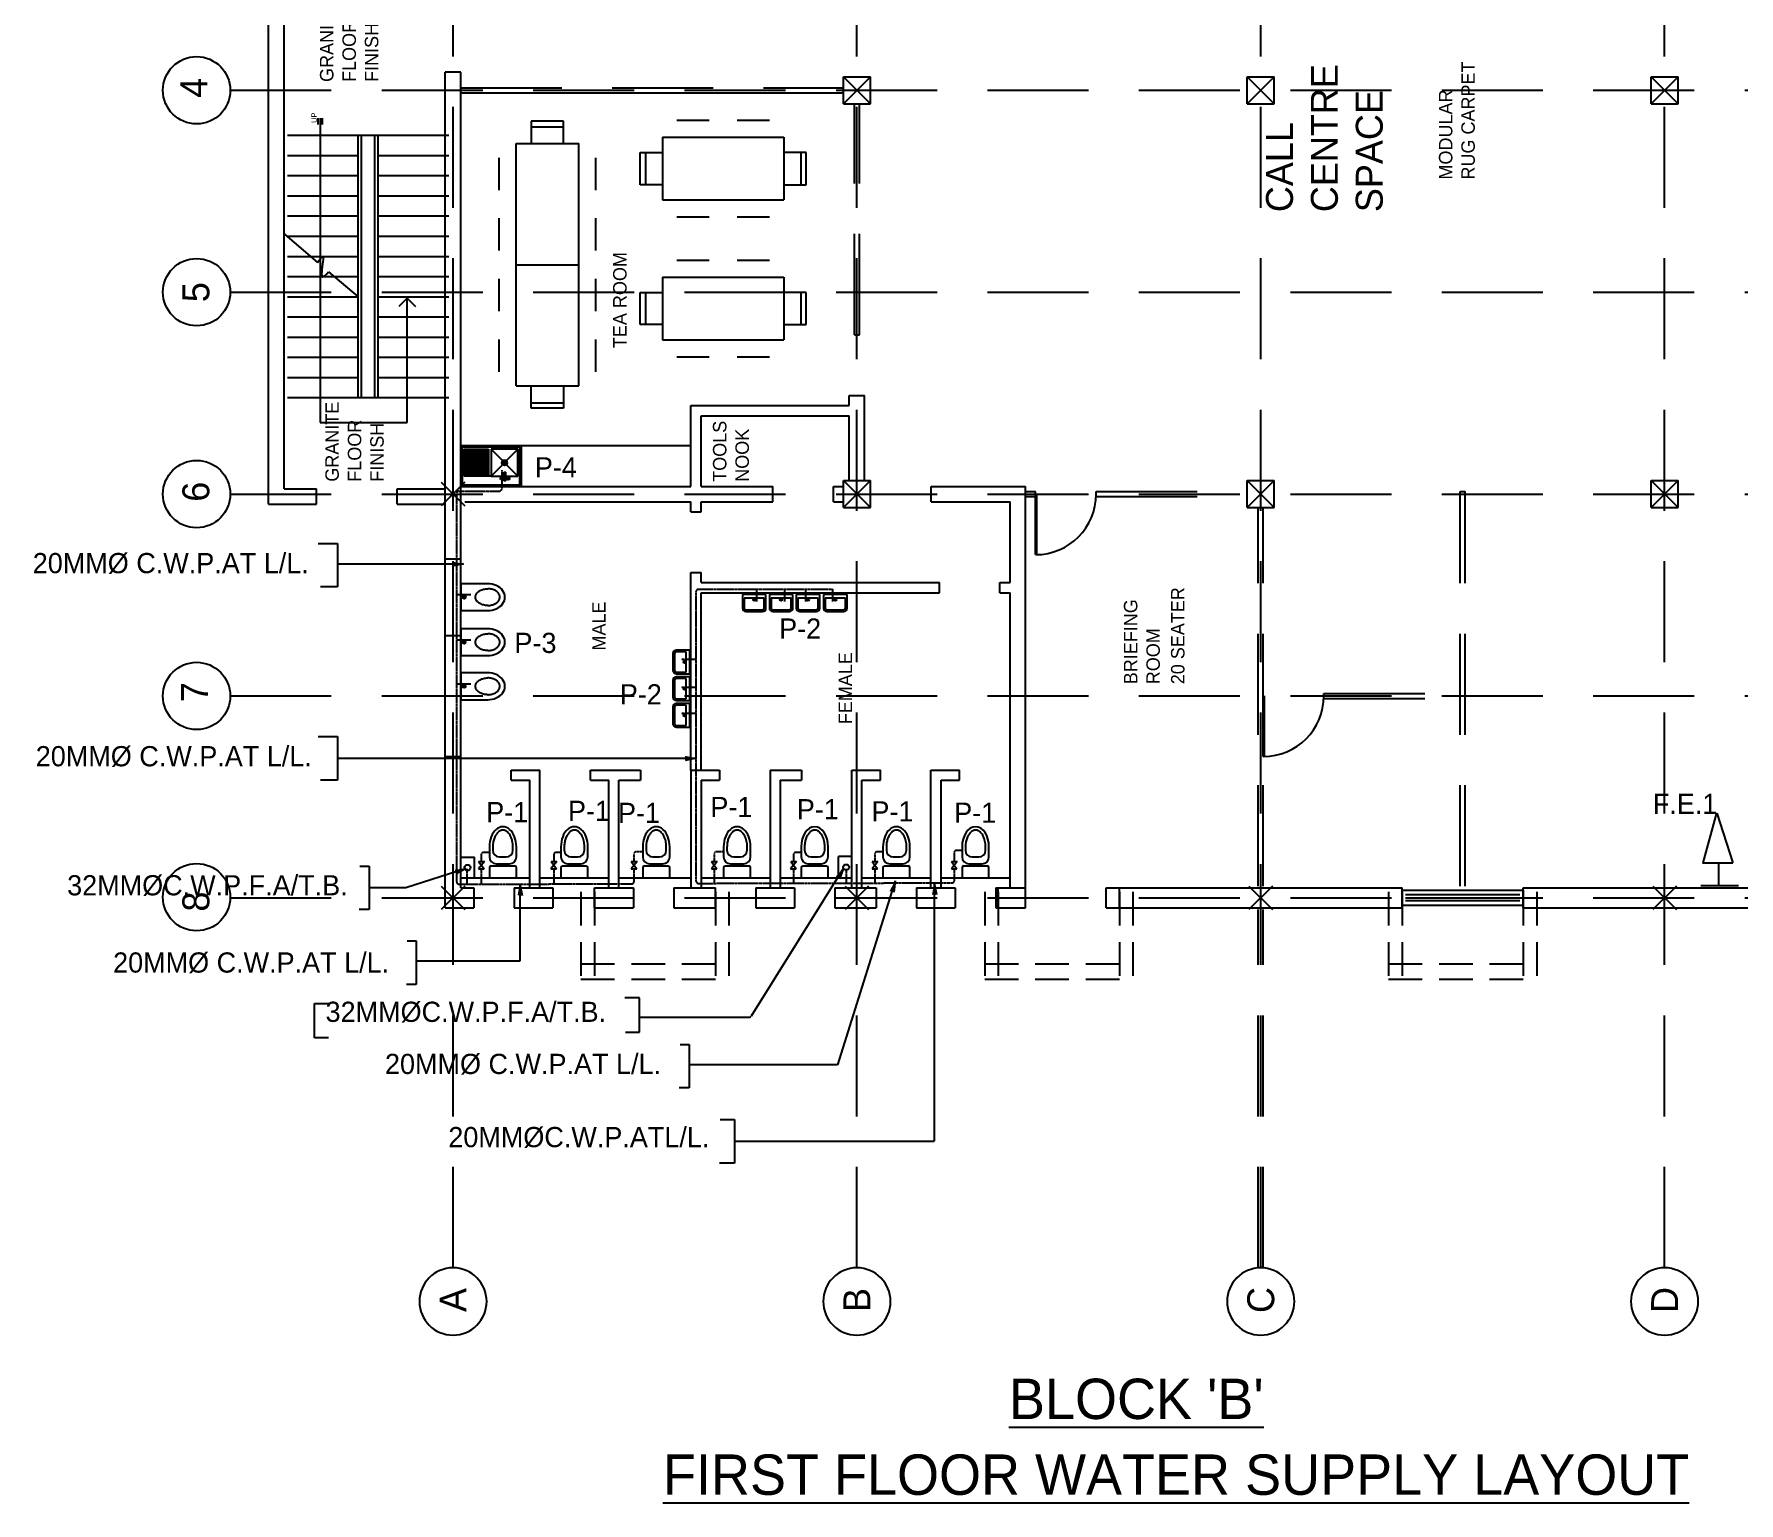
# Model space of a CAD drawing. Extents: x -2017610 to 288295, y -639251 to 250994.
# Drawn here: x -296857 to -271529, y -130038 to -108212 of the extents above; entities that cross this region are included whole.
import ezdxf
from ezdxf.enums import TextEntityAlignment as Align

# ---------------------------------------------------------------- set-up
doc = ezdxf.new("R2010")
doc.units = 0
doc.header["$LTSCALE"] = 2
doc.header["$MEASUREMENT"] = 0
doc.linetypes.add('DASHED', pattern=[0.75, 0.5, -0.25])
doc.linetypes.add('DASHED2', pattern=[0.375, 0.25, -0.125])
doc.layers.get('0').update_dxf_attribs({"linetype": 'CONTINUOUS'})
for name, color, linetype in [('DIM', 8, 'CONTINUOUS'), ('DOORS', 8, 'CONTINUOUS'), ('FIXTURES', 7, 'CONTINUOUS'), ('GRID', 8, 'CONTINUOUS'), ('GRIDLINES', 8, 'DASHED2'), ('HANDRAILS', 8, 'CONTINUOUS'), ('HATCH', 8, 'CONTINUOUS'), ('LAYER1', 8, 'CONTINUOUS'), ('LAYER2', 8, 'CONTINUOUS'), ('LAYER4', 8, 'CONTINUOUS'), ('LAYER5', 8, 'CONTINUOUS'), ('SUPERVISOR_S_SEAT', 7, 'CONTINUOUS'), ('TEXT', 8, 'CONTINUOUS'), ('TEXT3', 8, 'CONTINUOUS'), ('WALLS', 8, 'CONTINUOUS'), ('WIN_DOORS', 8, 'CONTINUOUS'), ('WINDOWS_DOORS', 8, 'CONTINUOUS'), ('WTER', 8, 'CONTINUOUS')]:
    doc.layers.add(name, color=color, linetype=linetype)
doc.styles.add('LUCY', font='lsansi.ttf')
doc.styles.add('STYLUS', font='stylu.ttf')

# ---------------------------------------------------------------- blocks, each defined once
blk = doc.blocks.new('GRID_NO')
at = {"layer": 'GRID'}
blk.add_circle((0, 500), 500, dxfattribs=at)
blk.add_attdef('GRNO', text='', height=400, dxfattribs=at).set_placement((0, 500), align=Align.MIDDLE_CENTER)
blk = doc.blocks.new('W1800')
at = {"layer": 'WINDOWS_DOORS'}
for p, q in [((0, -1800), (0, 0)), ((0, 0), (230, 0)), ((230, 0), (230, -1800)), ((69, -1750), (69, -50)), ((114, -50), (114, -1750)), ((161, -1750), (161, -50)), ((230, -1800), (0, -1800))]:
    blk.add_line(p, q, dxfattribs=at)
blk = doc.blocks.new('STEP_ARROW')
at = {"layer": 'HATCH'}
for p, q in [((4524, 0), (0, 0)), ((0, 0), (0, -1290)), ((4431, 30), (4521, 30)), ((4431, -30), (4521, -30)), ((1850, -1290), (1725, -1165)), ((0, -1290), (1850, -1290)), ((1850, -1290), (1725, -1415))]:
    blk.add_line(p, q, dxfattribs=at)
at = {"layer": 'TEXT', "insert": (4454, 51), "char_height": 80, "width": 68, "attachment_point": 7}
blk.add_mtext('{\\fStylus BT|b0|i0|c0|p34;UP}', dxfattribs=at)
blk = doc.blocks.new('STEP_CUT')
at = {"layer": 'HANDRAILS', "linetype": 'CONTINUOUS'}
for p, q in [((333, 571), (-86, 79)), ((-225, -85), (-599, -524))]:
    blk.add_line(p, q, dxfattribs=at)
for points, knots in [([(-224, 17), (-266, 20), (-337, 17), (-265, -49), (-225, -85)], [321.725709, 321.725709, 321.725709, 321.725709, 418.129398, 535.034836, 535.034836, 535.034836, 535.034836]), ([(-86, 79), (-42, 49), (80, -36), (-134, 10), (-224, 17)], [0, 0, 0, 0, 115.30598, 321.725709, 321.725709, 321.725709, 321.725709])]:
    blk.add_open_spline(points, degree=3, knots=knots, dxfattribs=at)
blk = doc.blocks.new('WC')
for p, q in [((0, 458), (0, 308)), ((50, 458), (50, 408)), ((150, 308), (250, 308)), ((350, 408), (350, 458)), ((400, 308), (400, 458)), ((0, 150), (0, 0)), ((0, 0), (400, 0)), ((25, 175), (375, 175)), ((100, 208), (300, 208)), ((190, 208), (190, 175)), ((210, 208), (210, 175)), ((400, 0), (400, 150))]:
    blk.add_line(p, q)
for centre, radius, start, end in [((100, 308), 100, 180, 270), ((150, 408), 100, 180, 270), ((250, 408), 100, 270, 0), ((300, 308), 100, 270, 0), ((300, 308), 100, 270, 0), ((25, 150), 25, 90, 180), ((375, 150), 25, 360, 90)]:
    blk.add_arc(centre, radius, start, end)
blk.add_ellipse((200, 458), major_axis=(0, 300), ratio=0.666667, start_param=4.712389, end_param=7.853982)
blk.add_open_spline([(350, 458), (350, 466), (350, 474), (348, 496), (347, 510), (342, 537), (339, 551), (332, 576), (327, 588), (318, 611), (312, 622), (301, 641), (294, 650), (283, 665), (277, 670), (266, 681), (261, 685), (250, 693), (244, 696), (233, 701), (228, 703), (217, 706), (212, 707), (201, 708), (196, 708), (185, 706), (180, 705), (169, 702), (163, 700), (152, 694), (147, 691), (136, 682), (130, 678), (119, 667), (114, 661), (104, 647), (99, 640), (89, 624), (85, 616), (77, 598), (73, 589), (66, 569), (63, 559), (58, 538), (56, 527), (53, 506), (52, 494), (50, 475), (50, 466), (50, 458)], degree=3, knots=[4.712389, 4.712389, 4.712389, 4.712389, 4.805294, 4.805294, 4.96378, 4.96378, 5.122267, 5.122267, 5.280753, 5.280753, 5.439239, 5.439239, 5.597725, 5.597725, 5.724795, 5.724795, 5.851866, 5.851866, 5.978936, 5.978936, 6.106006, 6.106006, 6.233076, 6.233076, 6.360146, 6.360146, 6.487216, 6.487216, 6.614287, 6.614287, 6.741357, 6.741357, 6.868427, 6.868427, 6.995497, 6.995497, 7.122567, 7.122567, 7.249638, 7.249638, 7.376708, 7.376708, 7.503778, 7.503778, 7.630848, 7.630848, 7.757918, 7.757918, 7.853982, 7.853982, 7.853982, 7.853982])
blk = doc.blocks.new('BIDET')
for p, q in [((0, 400), (0, 0)), ((400, 0), (400, 400)), ((0, 0), (400, 0)), ((0, 0), (200, 0)), ((0, 0), (200, 0))]:
    blk.add_line(p, q)
for radius in [23.9, 18.9, 13.9]:
    blk.add_circle((200, 50), radius)
blk.add_ellipse((200, 400), major_axis=(0, 256), ratio=0.780874, start_param=4.712389, end_param=7.853982)
for points in [[(325, 400), (325, 406), (325, 413), (323, 429), (322, 439), (318, 459), (316, 469), (309, 487), (306, 496), (298, 512), (293, 520), (284, 534), (279, 540), (268, 551), (263, 556), (252, 564), (246, 568), (235, 574), (229, 576), (218, 579), (213, 580), (202, 581), (197, 581), (186, 580), (180, 579), (169, 576), (164, 573), (153, 567), (147, 564), (136, 555), (131, 550), (120, 538), (115, 532), (106, 518), (101, 510), (93, 494), (90, 485), (84, 466), (81, 457), (78, 437), (76, 427), (75, 411), (75, 406), (75, 400)], [(325, 400), (325, 394), (325, 387), (323, 371), (322, 361), (318, 341), (316, 331), (309, 313), (306, 304), (298, 288), (293, 280), (284, 266), (279, 260), (268, 249), (263, 244), (252, 236), (246, 232), (235, 226), (229, 224), (218, 221), (213, 220), (202, 219), (197, 219), (186, 220), (180, 221), (169, 224), (164, 227), (153, 233), (147, 236), (136, 245), (131, 250), (120, 262), (115, 268), (106, 282), (101, 290), (93, 306), (90, 315), (84, 334), (81, 343), (78, 363), (76, 373), (75, 389), (75, 394), (75, 400)]]:
    blk.add_open_spline(points, degree=3, knots=[4.712389, 4.712389, 4.712389, 4.712389, 4.809848, 4.809848, 4.965569, 4.965569, 5.121291, 5.121291, 5.277012, 5.277012, 5.432733, 5.432733, 5.588455, 5.588455, 5.744176, 5.744176, 5.899897, 5.899897, 6.055619, 6.055619, 6.21134, 6.21134, 6.367061, 6.367061, 6.522783, 6.522783, 6.678504, 6.678504, 6.834226, 6.834226, 6.989947, 6.989947, 7.145668, 7.145668, 7.30139, 7.30139, 7.457111, 7.457111, 7.612832, 7.612832, 7.768554, 7.768554, 7.853982, 7.853982, 7.853982, 7.853982])
blk = doc.blocks.new('900_DOOR_2')
at = {"layer": 'LAYER5'}
for p, q in [((900, 20), (0, 20)), ((900, 0), (0, 0))]:
    blk.add_line(p, q, dxfattribs=at)
blk.add_arc((0, 0), 900, 0, 90, dxfattribs=at)
blk = doc.blocks.new('SINK900')
for p, q in [((0, 600), (0, 0)), ((900, 600), (0, 600)), ((0, 600), (50, 600)), ((0, 600), (100, 600)), ((20, 580), (20, 20)), ((880, 580), (20, 580)), ((230, 518), (230, 390)), ((230, 518), (260, 518)), ((260, 518), (260, 390)), ((880, 20), (880, 580)), ((900, 0), (900, 600)), ((450, 450), (50, 50)), ((50, 450), (450, 50)), ((50, 450), (50, 50)), ((450, 450), (50, 450)), ((168, 489), (325, 489)), ((260, 390), (230, 390)), ((450, 50), (450, 450)), ((450, 50), (450, 450)), ((450, 450), (850, 450)), ((490, 50), (490, 450)), ((490, 425), (850, 425)), ((490, 400), (850, 400)), ((490, 375), (850, 375)), ((490, 350), (850, 350)), ((490, 325), (850, 325)), ((490, 300), (850, 300)), ((490, 275), (850, 275)), ((850, 450), (850, 50)), ((0, 0), (900, 0)), ((20, 20), (880, 20)), ((50, 50), (450, 50)), ((850, 250), (490, 250)), ((850, 225), (490, 225)), ((850, 225), (490, 225)), ((850, 200), (490, 200)), ((850, 175), (490, 175)), ((850, 150), (490, 150)), ((850, 125), (490, 125)), ((850, 100), (490, 100)), ((850, 75), (490, 75)), ((850, 50), (490, 50))]:
    blk.add_line(p, q)
for centre, radius in [((197, 485), 20), ((250, 250), 40), ((250, 250), 30), ((288, 485), 20)]:
    blk.add_circle(centre, radius)
blk = doc.blocks.new('BASIN350')
for p, q in [((0, 200), (0, 0)), ((0, 0), (350, 0)), ((25, 200), (25, 50)), ((25, 50), (325, 50)), ((300, 250), (50, 250)), ((300, 225), (50, 225)), ((325, 50), (325, 200)), ((350, 0), (350, 200))]:
    blk.add_line(p, q)
for radius in [17.4, 12.4]:
    blk.add_circle((175, 75), radius)
for centre, radius, start, end in [((50, 200), 50, 90, 180), ((50, 200), 25, 90, 180), ((300, 200), 50, 0, 90), ((300, 200), 25, 360, 90)]:
    blk.add_arc(centre, radius, start, end)

msp = doc.modelspace()

# ---------------------------------------------------------------- linework, layer by layer
at = {"color": 8, "linetype": 'CONTINUOUS'}
for p, q in [((-288990, -109508.1), (-289470, -109508.1)), ((-289470, -109508.1), (-289470, -109840)), ((-289470, -109588.1), (-288990, -109588.1)), ((-288990, -109840), (-288990, -109508.1)), ((-287310, -109493.1), (-286830, -109493.1)), ((-286410, -109493.1), (-285930, -109493.1)), ((-289695, -109840), (-288765, -109840)), ((-288765, -110740), (-288765, -109840)), ((-287520, -109745), (-285720, -109745)), ((-287520, -109745), (-287520, -110675)), ((-285720, -109745), (-285720, -110675)), ((-289946.9, -110530), (-289946.9, -110050)), ((-288765, -110530), (-288765, -110050)), ((-288513.1, -110530), (-288513.1, -110050)), ((-287851.9, -110450), (-287851.9, -109970)), ((-287851.9, -109970), (-287520, -109970)), ((-287771.9, -109970), (-287771.9, -110450)), ((-285388.1, -109970), (-285720, -109970)), ((-285468.1, -109970), (-285468.1, -110450)), ((-285388.1, -110450), (-285388.1, -109970)), ((-287520, -110450), (-287851.9, -110450)), ((-287520, -110675), (-286620, -110675)), ((-287310, -110675), (-286830, -110675)), ((-286620, -110675), (-285720, -110675)), ((-286410, -110675), (-285930, -110675)), ((-285720, -110450), (-285388.1, -110450)), ((-287310, -110926.9), (-286830, -110926.9)), ((-286410, -110926.9), (-285930, -110926.9)), ((-289946.9, -111430), (-289946.9, -110950)), ((-288765, -111430), (-288765, -110950)), ((-288513.1, -111430), (-288513.1, -110950)), ((-289695, -113440), (-289695, -111640)), ((-287310, -111573.1), (-286830, -111573.1)), ((-286410, -111573.1), (-285930, -111573.1)), ((-289946.9, -112330), (-289946.9, -111850)), ((-288513.1, -112330), (-288513.1, -111850)), ((-287520, -111825), (-285720, -111825)), ((-287520, -111825), (-287520, -112755)), ((-285720, -111825), (-285720, -112755)), ((-287851.9, -112530), (-287851.9, -112050)), ((-287851.9, -112050), (-287520, -112050)), ((-287771.9, -112050), (-287771.9, -112530)), ((-285388.1, -112050), (-285720, -112050)), ((-285468.1, -112050), (-285468.1, -112530)), ((-285388.1, -112530), (-285388.1, -112050)), ((-288765, -113440), (-288765, -112540)), ((-287520, -112530), (-287851.9, -112530)), ((-285720, -112530), (-285388.1, -112530)), ((-289946.9, -113230), (-289946.9, -112750)), ((-288513.1, -113230), (-288513.1, -112750)), ((-287520, -112755), (-286620, -112755)), ((-287310, -112755), (-286830, -112755)), ((-286620, -112755), (-285720, -112755)), ((-286410, -112755), (-285930, -112755)), ((-287310, -113006.9), (-286830, -113006.9)), ((-286410, -113006.9), (-285930, -113006.9)), ((-289695, -113440), (-288765, -113440)), ((-289470, -113771.9), (-289470, -113440)), ((-288990, -113440), (-288990, -113771.9)), ((-289470, -113691.9), (-288990, -113691.9)), ((-288990, -113771.9), (-289470, -113771.9))]:
    msp.add_line(p, q, dxfattribs=at)
at = {"layer": 'DOORS', "color": 1}
for p, q in [((-290477.9, -116084.3), (-290645.6, -116117.8)), ((-287018.8, -118970.4), (-287186.6, -119004)), ((-290436.4, -120608.5), (-290585.8, -120691.8)), ((-284829.6, -120606.5), (-284890.1, -120766.5)), ((-284065.5, -120794.8), (-284083.4, -120965)), ((-289641.5, -120842.7), (-289608, -121010.4)), ((-283484.4, -120829.5), (-283450.8, -120997.2))]:
    msp.add_line(p, q, dxfattribs=at)
for points in [[(-290477.9, -116084.3), (-290645.6, -116117.8), (-290647.3, -116050.7)], [(-287018.8, -118970.4), (-287186.6, -119004), (-287188.3, -118936.8)], [(-290436.4, -120608.5), (-290585.8, -120691.8), (-290608, -120628.4)], [(-284829.6, -120606.5), (-284890.1, -120766.5), (-284947.9, -120732.4)], [(-284065.5, -120794.8), (-284083.4, -120965), (-284148, -120946.6)], [(-289641.5, -120842.7), (-289608, -121010.4), (-289675.1, -121012.1)], [(-283484.4, -120829.5), (-283450.8, -120997.2), (-283517.9, -120998.9)]]:
    msp.add_solid(points, dxfattribs=at)
at = {"layer": 'FIXTURES'}
for p, q in [((-287098.1, -114332.5), (-290518.1, -114332.5)), ((-285460.6, -120289.9), (-285460.6, -120439.9)), ((-285410.6, -120289.9), (-285410.6, -120339.9)), ((-285110.6, -120339.9), (-285110.6, -120289.9)), ((-285060.6, -120439.9), (-285060.6, -120289.9)), ((-283070.6, -120289.9), (-283070.6, -120439.9)), ((-283020.6, -120289.9), (-283020.6, -120339.9)), ((-282720.6, -120339.9), (-282720.6, -120289.9)), ((-282670.6, -120439.9), (-282670.6, -120289.9)), ((-285360.6, -120539.9), (-285160.6, -120539.9)), ((-285310.6, -120439.9), (-285210.6, -120439.9)), ((-285270.6, -120539.9), (-285270.6, -120572.5)), ((-285250.6, -120539.9), (-285250.6, -120572.5)), ((-282970.6, -120539.9), (-282770.6, -120539.9)), ((-282920.6, -120439.9), (-282820.6, -120439.9)), ((-282880.6, -120539.9), (-282880.6, -120572.5)), ((-282860.6, -120539.9), (-282860.6, -120572.5)), ((-285460.6, -120597.5), (-285460.6, -120747.5)), ((-285460.6, -120747.5), (-285060.6, -120747.5)), ((-285435.6, -120572.5), (-285085.6, -120572.5)), ((-285060.6, -120747.5), (-285060.6, -120597.5)), ((-283070.6, -120597.5), (-283070.6, -120747.5)), ((-283070.6, -120747.5), (-282670.6, -120747.5)), ((-283045.6, -120572.5), (-282695.6, -120572.5)), ((-282670.6, -120747.5), (-282670.6, -120597.5))]:
    msp.add_line(p, q, dxfattribs=at)
for centre, radius, start, end in [((-285360.6, -120439.9), 100, 180, 270), ((-285310.6, -120339.9), 100, 180, 270), ((-285210.6, -120339.9), 100, 270, 0), ((-285160.6, -120439.9), 100, 270, 0), ((-285160.6, -120439.9), 100, 270, 0), ((-282970.6, -120439.9), 100, 180, 270), ((-282920.6, -120339.9), 100, 180, 270), ((-282820.6, -120339.9), 100, 270, 0), ((-282770.6, -120439.9), 100, 270, 0), ((-282770.6, -120439.9), 100, 270, 0), ((-285435.6, -120597.5), 25, 90, 180), ((-285085.6, -120597.5), 25, 0, 90), ((-283045.6, -120597.5), 25, 90, 180), ((-282695.6, -120597.5), 25, 0, 90)]:
    msp.add_arc(centre, radius, start, end, dxfattribs=at)
for centre in [(-285260.6, -120289.9), (-282870.6, -120289.9)]:
    msp.add_ellipse(centre, major_axis=(0, 300), ratio=0.6666667, start_param=4.712389, end_param=7.8539816, dxfattribs=at)
for points in [[(-285110.6, -120289.9), (-285110.6, -120281.7), (-285110.8, -120273.4), (-285112.2, -120251.2), (-285113.8, -120237.3), (-285118.5, -120210.2), (-285121.5, -120197), (-285128.8, -120171.6), (-285133.2, -120159.5), (-285142.9, -120136.6), (-285148.3, -120125.9), (-285160, -120106.2), (-285166.2, -120097.3), (-285177.9, -120082.9), (-285183.3, -120077.1), (-285194.3, -120066.9), (-285199.8, -120062.4), (-285210.9, -120054.7), (-285216.5, -120051.5), (-285227.5, -120046.3), (-285232.9, -120044.4), (-285243.7, -120041.5), (-285249, -120040.6), (-285259.6, -120039.8), (-285264.9, -120039.9), (-285275.5, -120041.1), (-285280.9, -120042.2), (-285291.7, -120045.6), (-285297.2, -120047.8), (-285308.2, -120053.5), (-285313.8, -120057), (-285324.8, -120065.2), (-285330.4, -120069.9), (-285341.2, -120080.7), (-285346.6, -120086.8), (-285356.9, -120100.1), (-285361.8, -120107.4), (-285371.2, -120123.1), (-285375.6, -120131.5), (-285383.8, -120149.3), (-285387.6, -120158.6), (-285394.3, -120178.2), (-285397.3, -120188.4), (-285402.4, -120209.3), (-285404.5, -120220.1), (-285407.8, -120242), (-285409, -120253.1), (-285410.3, -120272.8), (-285410.6, -120281.4), (-285410.6, -120289.9)], [(-282720.6, -120289.9), (-282720.6, -120281.7), (-282720.8, -120273.4), (-282722.2, -120251.2), (-282723.8, -120237.3), (-282728.5, -120210.2), (-282731.5, -120197), (-282738.8, -120171.6), (-282743.2, -120159.5), (-282752.9, -120136.6), (-282758.3, -120125.9), (-282770, -120106.2), (-282776.2, -120097.3), (-282787.9, -120082.9), (-282793.3, -120077.1), (-282804.3, -120066.9), (-282809.8, -120062.4), (-282820.9, -120054.7), (-282826.5, -120051.5), (-282837.5, -120046.3), (-282842.9, -120044.4), (-282853.7, -120041.5), (-282859, -120040.6), (-282869.6, -120039.8), (-282874.9, -120039.9), (-282885.5, -120041.1), (-282890.9, -120042.2), (-282901.7, -120045.6), (-282907.2, -120047.8), (-282918.2, -120053.5), (-282923.8, -120057), (-282934.8, -120065.2), (-282940.4, -120069.9), (-282951.2, -120080.7), (-282956.6, -120086.8), (-282966.9, -120100.1), (-282971.8, -120107.4), (-282981.2, -120123.1), (-282985.6, -120131.5), (-282993.8, -120149.3), (-282997.6, -120158.6), (-283004.3, -120178.2), (-283007.3, -120188.4), (-283012.4, -120209.3), (-283014.5, -120220.1), (-283017.8, -120242), (-283019, -120253.1), (-283020.3, -120272.8), (-283020.6, -120281.4), (-283020.6, -120289.9)]]:
    msp.add_open_spline(points, degree=3, knots=[4.712389, 4.712389, 4.712389, 4.712389, 4.8052943, 4.8052943, 4.9637805, 4.9637805, 5.1222667, 5.1222667, 5.2807528, 5.2807528, 5.439239, 5.439239, 5.5977252, 5.5977252, 5.7247954, 5.7247954, 5.8518656, 5.8518656, 5.9789357, 5.9789357, 6.1060059, 6.1060059, 6.2330761, 6.2330761, 6.3601463, 6.3601463, 6.4872164, 6.4872164, 6.6142866, 6.6142866, 6.7413568, 6.7413568, 6.868427, 6.868427, 6.9954972, 6.9954972, 7.1225673, 7.1225673, 7.2496375, 7.2496375, 7.3767077, 7.3767077, 7.5037779, 7.5037779, 7.630848, 7.630848, 7.7579182, 7.7579182, 7.8539816, 7.8539816, 7.8539816, 7.8539816], dxfattribs=at)
at = {"layer": 'GRIDLINES', "ltscale": 3000}
for p, q in [((-290633.1, -126544.5), (-290633.1, -97007.7)), ((-284633.1, -126544.5), (-284633.1, -97007.7)), ((-278633.1, -126544.5), (-278633.1, -97007.7)), ((-272633.1, -126544.5), (-272633.1, -97007.7)), ((-293942.3, -109047.5), (-257196.4, -109047.5)), ((-290518.1, -109010), (-284833.1, -109010)), ((-284670.6, -112682.5), (-284670.6, -109247.5)), ((-284595.6, -112682.5), (-284595.6, -109247.5)), ((-293942.3, -112047.5), (-257196.4, -112047.5)), ((-293942.3, -115047.5), (-257196.4, -115047.5)), ((-281078.1, -115010), (-278833.1, -115010)), ((-281078.1, -115085), (-278833.1, -115085)), ((-275670.6, -120872.5), (-275670.6, -115010)), ((-275595.6, -120872.5), (-275595.6, -115010)), ((-278670.6, -120872.5), (-278670.6, -115247.5)), ((-278595.6, -120872.5), (-278595.6, -115247.5)), ((-277695.6, -118010), (-275595.6, -118010)), ((-293942.3, -118047.5), (-257196.4, -118047.5)), ((-277695.6, -118085), (-275595.6, -118085)), ((-293942.3, -121047.5), (-257196.4, -121047.5)), ((-278670.6, -126544.5), (-278670.6, -121222.5)), ((-278595.6, -126544.5), (-278595.6, -121222.5))]:
    msp.add_line(p, q, dxfattribs=at)
at = {"layer": 'GRIDLINES', "color": 206, "linetype": 'CONTINUOUS', "ltscale": 3000}
for p, q in [((-290518.1, -109085), (-284833.1, -109085)), ((-284670.6, -112682.5), (-284594.3, -112682.5)), ((-282128.1, -115007.5), (-281978.1, -115007.5)), ((-282128.1, -115010), (-281978.1, -115010)), ((-282128.1, -115085), (-281978.1, -115085)), ((-281978.1, -115085), (-281978.1, -115010)), ((-281078.1, -115085), (-281078.1, -115010)), ((-275670.6, -115010), (-275595.6, -115010)), ((-277695.6, -118085), (-277695.6, -118010))]:
    msp.add_line(p, q, dxfattribs=at)
at = {"layer": 'HANDRAILS'}
for p, q in [((-292042.1, -113619.8), (-292042.1, -109719.8)), ((-291992.1, -113619.8), (-291992.1, -109719.8)), ((-291797.1, -113619.8), (-291797.1, -109719.8)), ((-291747.1, -113619.8), (-291747.1, -109719.8))]:
    msp.add_line(p, q, dxfattribs=at)
at = {"layer": 'HATCH', "color": 8, "linetype": 'CONTINUOUS'}
for p, q in [((-289695, -111640), (-289695, -109840)), ((-288765, -111640), (-288765, -110740)), ((-289695, -111640), (-288765, -111640)), ((-289695, -111640), (-288765, -111640)), ((-288765, -112540), (-288765, -111640)), ((-288765, -112330), (-288765, -111850)), ((-288765, -113230), (-288765, -112750))]:
    msp.add_line(p, q, dxfattribs=at)
at = {"layer": 'LAYER1'}
for p, q in [((-284833.1, -108847.5), (-284433.1, -109247.5)), ((-284833.1, -109247.5), (-284433.1, -108847.5)), ((-278833.1, -108847.5), (-278433.1, -109247.5)), ((-278833.1, -109247.5), (-278433.1, -108847.5)), ((-272833.1, -108847.5), (-272433.1, -109247.5)), ((-272833.1, -109247.5), (-272433.1, -108847.5)), ((-272774.5, -108906.1), (-272491.7, -109188.9)), ((-272491.7, -108906.1), (-272774.5, -109188.9)), ((-290697.1, -109719.8), (-293092.1, -109719.8)), ((-292042.1, -110019.8), (-293092.1, -110019.8)), ((-290697.1, -110019.8), (-291747.1, -110019.8)), ((-292042.1, -110319.8), (-293092.1, -110319.8)), ((-290697.1, -110319.8), (-291747.1, -110319.8)), ((-292042.1, -110619.8), (-293092.1, -110619.8)), ((-290697.1, -110619.8), (-291747.1, -110619.8)), ((-292042.1, -110919.8), (-293092.1, -110919.8)), ((-290697.1, -110919.8), (-291747.1, -110919.8)), ((-292042.1, -111219.8), (-293092.1, -111219.8)), ((-290697.1, -111219.8), (-291747.1, -111219.8)), ((-292747.2, -111519.8), (-293092.1, -111519.8)), ((-292042.1, -111519.8), (-292747.2, -111519.8)), ((-290697.1, -111519.8), (-291747.1, -111519.8)), ((-292394.7, -111819.8), (-293092.1, -111819.8)), ((-292042.1, -111819.8), (-292394.7, -111819.8)), ((-290697.1, -111819.8), (-291747.1, -111819.8)), ((-292042.1, -112119.8), (-293092.1, -112119.8)), ((-290697.1, -112119.8), (-291747.1, -112119.8)), ((-292042.1, -112419.8), (-293092.1, -112419.8)), ((-290697.1, -112419.8), (-291747.1, -112419.8)), ((-292042.1, -112719.8), (-293092.1, -112719.8)), ((-290697.1, -112719.8), (-291747.1, -112719.8)), ((-292042.1, -113019.8), (-293092.1, -113019.8)), ((-290697.1, -113019.8), (-291747.1, -113019.8)), ((-292042.1, -113319.8), (-293092.1, -113319.8)), ((-290697.1, -113319.8), (-291747.1, -113319.8)), ((-290697.1, -113619.8), (-293092.1, -113619.8)), ((-290808.1, -114872.5), (-290458.1, -115222.5)), ((-290458.1, -114872.5), (-290808.1, -115222.5)), ((-284830.3, -114844.7), (-284430.3, -115244.7)), ((-284830.3, -115244.7), (-284430.3, -114844.7)), ((-278833.1, -114847.5), (-278433.1, -115247.5)), ((-278833.1, -115247.5), (-278433.1, -114847.5)), ((-272833.1, -114847.5), (-272433.1, -115247.5)), ((-272833.1, -115247.5), (-272433.1, -114847.5)), ((-290808.1, -120872.5), (-290458.1, -121222.5)), ((-290458.1, -120872.5), (-290808.1, -121222.5)), ((-284808.1, -120872.5), (-284458.1, -121222.5)), ((-284458.1, -120872.5), (-284808.1, -121222.5)), ((-278808.1, -120872.5), (-278458.1, -121222.5)), ((-278458.1, -120872.5), (-278808.1, -121222.5)), ((-272808.1, -120872.5), (-272458.1, -121222.5)), ((-272458.1, -120872.5), (-272808.1, -121222.5))]:
    msp.add_line(p, q, dxfattribs=at)
at = {"layer": 'LAYER2'}
for p, q in [((-284833.1, -108847.5), (-284433.1, -108847.5)), ((-284833.1, -109247.5), (-284833.1, -108847.5)), ((-284433.1, -109247.5), (-284433.1, -108847.5)), ((-278833.1, -108847.5), (-278433.1, -108847.5)), ((-278833.1, -109247.5), (-278833.1, -108847.5)), ((-278433.1, -109247.5), (-278433.1, -108847.5)), ((-272833.1, -108847.5), (-272433.1, -108847.5)), ((-272833.1, -109247.5), (-272833.1, -108847.5)), ((-272433.1, -109247.5), (-272433.1, -108847.5)), ((-284833.1, -109247.5), (-284433.1, -109247.5)), ((-278833.1, -109247.5), (-278433.1, -109247.5)), ((-272833.1, -109247.5), (-272433.1, -109247.5)), ((-284830.3, -114844.7), (-284430.3, -114844.7)), ((-284830.3, -115244.7), (-284830.3, -114844.7)), ((-284430.3, -115244.7), (-284430.3, -114844.7)), ((-278833.1, -114847.5), (-278433.1, -114847.5)), ((-278833.1, -115247.5), (-278833.1, -114847.5)), ((-278433.1, -115247.5), (-278433.1, -114847.5)), ((-272833.1, -114847.5), (-272433.1, -114847.5)), ((-272833.1, -115247.5), (-272833.1, -114847.5)), ((-272433.1, -115247.5), (-272433.1, -114847.5)), ((-284830.3, -115244.7), (-284430.3, -115244.7)), ((-278833.1, -115247.5), (-278433.1, -115247.5)), ((-272833.1, -115247.5), (-272433.1, -115247.5))]:
    msp.add_line(p, q, dxfattribs=at)
at = {"layer": 'LAYER4', "linetype": 'DASHED2', "ltscale": 1000}
for p, q in [((-288733.1, -120957.5), (-288733.1, -122257.5)), ((-288533.1, -120957.5), (-288533.1, -122257.5)), ((-286733.1, -120957.5), (-286733.1, -122257.5)), ((-286533.1, -120957.5), (-286533.1, -122257.5)), ((-282733.1, -120957.5), (-282733.1, -122257.5)), ((-282533.1, -120957.5), (-282533.1, -122257.5)), ((-280733.1, -120957.5), (-280733.1, -122257.5)), ((-280533.1, -120957.5), (-280533.1, -122257.5)), ((-276733.1, -120957.5), (-276733.1, -122257.5)), ((-276533.1, -120957.5), (-276533.1, -122257.5)), ((-274733.1, -120957.5), (-274733.1, -122257.5)), ((-274533.1, -120957.5), (-274533.1, -122257.5)), ((-288733.1, -122027.5), (-286533.1, -122027.5)), ((-282733.1, -122027.5), (-280533.1, -122027.5)), ((-276733.1, -122027.5), (-274533.1, -122027.5)), ((-288733.1, -122257.5), (-286533.1, -122257.5)), ((-282733.1, -122257.5), (-280533.1, -122257.5)), ((-276733.1, -122257.5), (-274533.1, -122257.5))]:
    msp.add_line(p, q, dxfattribs=at)
at = {"layer": 'TEXT3', "color": 4, "linetype": 'DASHED'}
for p, q in [((-289909.6, -114690), (-289909.6, -114972.5)), ((-290578.1, -120814.3), (-290578.1, -115032.5)), ((-290548.1, -115002.5), (-289939.6, -115002.5)), ((-287018.8, -120801.9), (-287018.8, -116492.5)), ((-286988.8, -116462.5), (-284996.1, -116462.5)), ((-287243.7, -117502.8), (-287018.8, -117502.8)), ((-287243.7, -117916), (-287018.8, -117916)), ((-287243.7, -118302.1), (-287018.8, -118302.1)), ((-290214, -120404.5), (-290214, -120507.7)), ((-290094, -120374.5), (-290184, -120374.5)), ((-289137.2, -120404.5), (-289137.2, -120507.6)), ((-289027.2, -120374.5), (-289107.2, -120374.5)), ((-287945.7, -120394.5), (-287945.7, -120507.6)), ((-287945.7, -120504.5), (-287945.7, -120507.6)), ((-287815.7, -120364.5), (-287915.7, -120364.5)), ((-286754.4, -120394.5), (-286754.4, -120507.6)), ((-286614.4, -120364.5), (-286724.4, -120364.5)), ((-285577.2, -120404.5), (-285577.2, -120507.6)), ((-285460.6, -120374.5), (-285547.2, -120374.5)), ((-284367.2, -120394.5), (-284367.2, -120507.6)), ((-284367.2, -120504.5), (-284367.2, -120507.6)), ((-284247.2, -120364.5), (-284337.2, -120364.5)), ((-283187.2, -120374.5), (-283187.2, -120507.6)), ((-283187.2, -120482.8), (-283187.2, -120507.6)), ((-283070.6, -120344.5), (-283157.2, -120344.5)), ((-290427.6, -120616.8), (-290427.6, -120844)), ((-290214, -120616.8), (-290214, -120843.5)), ((-289137.2, -120560.5), (-289137.2, -120565.6)), ((-289137.2, -120616.8), (-289137.2, -120844.5)), ((-287945.7, -120560.5), (-287945.7, -120565.6)), ((-287945.7, -120616.8), (-287945.7, -120808.5)), ((-286754.4, -120616.8), (-286754.4, -120831.2)), ((-285577.2, -120560.5), (-285577.2, -120565.6)), ((-285577.2, -120616.8), (-285577.2, -120828.5)), ((-284790.2, -120616.8), (-284790.2, -120827.5)), ((-284367.2, -120560.5), (-284367.2, -120565.6)), ((-284367.2, -120560.5), (-284367.2, -120565.6)), ((-284367.2, -120616.8), (-284367.2, -120825.6)), ((-283187.8, -120560.5), (-283187.8, -120565.6)), ((-283187.2, -120561.4), (-283187.2, -120564.8)), ((-283187.2, -120616.8), (-283187.2, -120794.4)), ((-290548, -120844.3), (-287975.6, -120838.5)), ((-286988.8, -120831.9), (-283217.1, -120824.4))]:
    msp.add_line(p, q, dxfattribs=at)
at = {"layer": 'TEXT3', "color": 1}
for p, q in [((-292637.8, -115780.3), (-292350.1, -115780.3)), ((-292350.1, -115780.3), (-292350.1, -116427.6)), ((-292350.1, -116084.3), (-290477.9, -116084.3)), ((-292350.1, -116427.6), (-292604, -116427.6)), ((-292637.8, -118649.7), (-292350.1, -118649.7)), ((-292350.1, -118649.7), (-292350.1, -119297.1)), ((-292350.1, -118970.4), (-287018.8, -118970.4)), ((-292350.1, -119297.1), (-292604, -119297.1)), ((-292015.5, -120574.6), (-291880.7, -120574.6)), ((-291880.7, -120574.6), (-291880.7, -121222)), ((-290436.4, -120608.5), (-291332.5, -120896.7)), ((-284829.6, -120606.5), (-286204, -122803.9)), ((-284065.5, -120794.8), (-284919.2, -123528.9)), ((-291332.5, -120896.7), (-291878.5, -120896.7)), ((-289641.5, -120842.7), (-289641.5, -121990.2)), ((-283484.4, -120829.5), (-283484.4, -124661.1)), ((-291880.7, -121222), (-292027.1, -121222)), ((-291315, -121686.3), (-291180.2, -121686.3)), ((-291180.2, -121686.3), (-291180.2, -122333.6)), ((-289641.5, -121990.2), (-291180.2, -121990.2)), ((-291180.2, -122333.6), (-291326.6, -122333.6)), ((-287860.5, -122531.1), (-288081.8, -122531.1)), ((-287860.5, -123040.9), (-287860.5, -122531.1)), ((-292691.1, -123126), (-292691.1, -122616.2)), ((-292691.1, -122616.2), (-292469.9, -122616.2)), ((-287860.5, -122818.2), (-286229.5, -122818.2)), ((-288070.2, -123040.9), (-287860.5, -123040.9)), ((-292481.5, -123126), (-292691.1, -123126)), ((-287259.9, -123225), (-287125.1, -123225)), ((-287125.1, -123225), (-287125.1, -123872.3)), ((-284919.2, -123528.9), (-287125.1, -123528.9)), ((-287125.1, -123872.3), (-287271.5, -123872.3)), ((-286663.1, -124340.5), (-286453.4, -124340.5)), ((-286453.4, -124340.5), (-286453.4, -124987.8)), ((-286453.4, -124661.1), (-283484.4, -124661.1)), ((-286453.4, -124987.8), (-286674.7, -124987.8))]:
    msp.add_line(p, q, dxfattribs=at)
at = {"layer": 'TEXT3', "color": 4}
for p, q in [((-286126.6, -116462.5), (-286126.6, -116643)), ((-285706.6, -116462.5), (-285706.6, -116643)), ((-285397.3, -116462.5), (-285397.3, -116643)), ((-284996.1, -116462.5), (-284996.1, -116643)), ((-271860.1, -119783.9), (-272064.2, -120524.8)), ((-271859.1, -119790.8), (-271620.1, -120524.8)), ((-272067.9, -120524.8), (-271619.1, -120524.8)), ((-271827.6, -120865.9), (-271827.6, -120524.8)), ((-272095.1, -120865.9), (-271535.1, -120865.9))]:
    msp.add_line(p, q, dxfattribs=at)
at = {"layer": 'TEXT3', "color": 4, "linetype": 'CONTINUOUS'}
for p, q in [((-290167.8, -120507.6), (-290254.7, -120616.8)), ((-290253.4, -120507.6), (-290167.8, -120507.6)), ((-290253.4, -120507.6), (-290172, -120616.8)), ((-289091.1, -120507.6), (-289177.9, -120616.8)), ((-289176.6, -120507.6), (-289091.1, -120507.6)), ((-289176.6, -120507.6), (-289095.3, -120616.8)), ((-287899.5, -120507.6), (-287986.4, -120616.8)), ((-287985.1, -120507.6), (-287899.5, -120507.6)), ((-287985.1, -120507.6), (-287903.8, -120616.8)), ((-286708.3, -120507.6), (-286795.1, -120616.8)), ((-286793.9, -120507.6), (-286708.3, -120507.6)), ((-286793.9, -120507.6), (-286712.5, -120616.8)), ((-285531.1, -120507.6), (-285617.9, -120616.8)), ((-285616.6, -120507.6), (-285531.1, -120507.6)), ((-285616.6, -120507.6), (-285535.3, -120616.8)), ((-284321.1, -120507.6), (-284407.9, -120616.8)), ((-284406.6, -120507.6), (-284321.1, -120507.6)), ((-284406.6, -120507.6), (-284325.3, -120616.8)), ((-283141.7, -120507.6), (-283228.6, -120616.8)), ((-283227.3, -120507.6), (-283141.7, -120507.6)), ((-283227.3, -120507.6), (-283145.9, -120616.8)), ((-290254.7, -120616.8), (-290172, -120616.8)), ((-289177.9, -120616.8), (-289095.3, -120616.8)), ((-287986.4, -120616.8), (-287903.8, -120616.8)), ((-286795.1, -120616.8), (-286712.5, -120616.8)), ((-285617.9, -120616.8), (-285535.3, -120616.8)), ((-284407.9, -120616.8), (-284325.3, -120616.8)), ((-283228.6, -120616.8), (-283145.9, -120616.8))]:
    msp.add_line(p, q, dxfattribs=at)
msp.add_circle((-290418.9, -120598.5), 43.3, dxfattribs=at)
at = {"layer": 'TEXT3', "color": 4, "linetype": 'DASHED'}
for centre, start, end in [((-289939.6, -114972.5), 270, 0), ((-290548.1, -115032.5), 90, 180), ((-286988.8, -116492.5), 90, 180), ((-290184, -120404.5), 90, 180), ((-289107.2, -120404.5), 90, 180), ((-287915.7, -120394.5), 90, 180), ((-286724.4, -120394.5), 90, 180), ((-285547.2, -120404.5), 90, 180), ((-284337.2, -120394.5), 90, 180), ((-283157.2, -120374.5), 90, 180), ((-287975.7, -120808.5), 270.12939, 360), ((-286988.8, -120801.9), 180, 270.1137), ((-283217.2, -120794.4), 270.1137, 360), ((-290548.1, -120814.3), 180, 270.12838)]:
    msp.add_arc(centre, 30, start, end, dxfattribs=at)
at = {"layer": 'TEXT3', "color": 6}
msp.add_arc((-286229.5, -122788.2), 30, 270, 328.37346, dxfattribs=at)
at = {"layer": 'WALLS'}
for p, q in [((-293373.1, -115197.5), (-293373.1, -105147.5)), ((-293143.1, -114967.5), (-293143.1, -105377.5)), ((-290748.1, -114872.5), (-290748.1, -108777.5)), ((-290518.1, -108777.5), (-290748.1, -108777.5)), ((-290518.1, -114872.5), (-290518.1, -108777.5)), ((-284748.1, -113732.5), (-284748.1, -113582.5)), ((-284748.1, -113582.5), (-284518.1, -113582.5)), ((-284518.1, -114844.7), (-284518.1, -113582.5)), ((-287098.1, -113732.5), (-284748.1, -113732.5)), ((-287098.1, -114932.5), (-287098.1, -113732.5)), ((-286948.1, -114932.5), (-286948.1, -113882.5)), ((-286948.1, -113882.5), (-284748.1, -113882.5)), ((-284748.1, -114844.7), (-284748.1, -113882.5)), ((-293143.1, -114967.5), (-292660.6, -114967.5)), ((-292660.6, -115197.5), (-292660.6, -114967.5)), ((-291460.6, -115197.5), (-291460.6, -114967.5)), ((-291460.6, -114967.5), (-290748.1, -114967.5)), ((-290748.1, -116010), (-290748.1, -114872.5)), ((-290518.1, -116010), (-290518.1, -114872.5)), ((-290458.1, -114932.5), (-287098.1, -114932.5)), ((-286948.1, -114932.5), (-285880.3, -114932.5)), ((-285880.3, -115162.5), (-285880.3, -114932.5)), ((-284980.3, -115162.5), (-284980.3, -114932.5)), ((-284980.3, -114932.5), (-284830.3, -114932.5)), ((-283530.3, -114932.5), (-282128.1, -114932.5)), ((-283530.3, -115162.5), (-283530.3, -114932.5)), ((-282128.1, -121197.5), (-282128.1, -114932.5)), ((-293373.1, -115197.5), (-292660.6, -115197.5)), ((-291460.6, -115197.5), (-290748.1, -115197.5)), ((-290458.1, -115162.5), (-287098.1, -115162.5)), ((-287098.1, -115312.5), (-287098.1, -115162.5)), ((-286948.1, -115312.5), (-286948.1, -115162.5)), ((-286948.1, -115162.5), (-285880.3, -115162.5)), ((-284980.3, -115162.5), (-284830.3, -115162.5)), ((-283530.3, -115162.5), (-282358.1, -115162.5)), ((-282358.1, -116362.5), (-282358.1, -115162.5)), ((-287098.1, -115312.5), (-286948.1, -115312.5)), ((-290748.1, -118947.5), (-290748.1, -116010)), ((-290748.1, -116010), (-290518.1, -116010)), ((-290748.1, -116010), (-290518.1, -116010)), ((-290518.1, -118947.5), (-290518.1, -116010)), ((-287098.1, -116362.5), (-287098.1, -116212.5)), ((-287098.1, -116212.5), (-286948.1, -116212.5)), ((-286948.1, -116362.5), (-286948.1, -116212.5)), ((-287098.1, -119147.5), (-287098.1, -116362.5)), ((-287098.1, -119147.5), (-287098.1, -116362.5)), ((-286948.1, -116362.5), (-283408.1, -116362.5)), ((-283408.1, -116512.5), (-283408.1, -116362.5)), ((-282508.1, -116512.5), (-282508.1, -116362.5)), ((-282508.1, -116362.5), (-282358.1, -116362.5)), ((-286948.1, -119147.5), (-286948.1, -116512.5)), ((-286948.1, -116512.5), (-283408.1, -116512.5)), ((-282508.1, -116512.5), (-282358.1, -116512.5)), ((-282358.1, -120897.5), (-282358.1, -116512.5)), ((-290748.1, -117147.5), (-290518.1, -117147.5)), ((-290748.1, -121197.5), (-290748.1, -118947.5)), ((-290748.1, -118947.5), (-290518.1, -118947.5)), ((-290518.1, -120897.5), (-290518.1, -118947.5)), ((-289768.1, -119147.5), (-289343.1, -119147.5)), ((-289768.1, -119297.5), (-289768.1, -119147.5)), ((-289343.1, -120897.5), (-289343.1, -119147.5)), ((-288593.1, -119297.5), (-288593.1, -119147.5)), ((-288593.1, -119147.5), (-288168.1, -119147.5)), ((-288168.1, -119147.5), (-287848.1, -119147.5)), ((-287848.1, -119147.5), (-287848.1, -119297.5)), ((-287098.1, -119147.5), (-287098.1, -120897.5)), ((-287098.1, -119147.5), (-286673.1, -119147.5)), ((-286673.1, -119147.5), (-286673.1, -119297.5)), ((-285923.1, -119147.5), (-285923.1, -120897.5)), ((-285923.1, -119147.5), (-285457, -119147.5)), ((-285457, -119147.5), (-285457, -119297.5)), ((-284708.1, -120897.5), (-284708.1, -119147.5)), ((-284708.1, -119147.5), (-284283.1, -119147.5)), ((-284283.1, -119297.5), (-284283.1, -119147.5)), ((-283533.1, -120897.5), (-283533.1, -119147.5)), ((-283533.1, -119147.5), (-283108.1, -119147.5)), ((-283108.1, -119297.5), (-283108.1, -119147.5)), ((-289768.1, -119297.5), (-289493.1, -119297.5)), ((-289493.1, -120897.5), (-289493.1, -119297.5)), ((-288593.1, -119297.5), (-288318.1, -119297.5)), ((-288318.1, -120897.5), (-288318.1, -119297.5)), ((-288168.1, -120897.5), (-288168.1, -119297.5)), ((-288168.1, -119297.5), (-287848.1, -119297.5)), ((-286948.1, -119297.5), (-286948.1, -120897.5)), ((-286948.1, -119297.5), (-286673.1, -119297.5)), ((-285773.1, -119297.5), (-285773.1, -120897.5)), ((-285773.1, -119297.5), (-285457, -119297.5)), ((-284558.1, -120897.5), (-284558.1, -119297.5)), ((-284558.1, -119297.5), (-284283.1, -119297.5)), ((-283383.1, -120897.5), (-283383.1, -119297.5)), ((-283383.1, -119297.5), (-283108.1, -119297.5)), ((-290516.4, -120443.5), (-290316.4, -120443.5)), ((-290316.4, -120743.5), (-290316.4, -120443.5)), ((-284907.5, -120747.5), (-284907.5, -120432.3)), ((-284707.5, -120432.3), (-284907.5, -120432.3)), ((-290518.1, -120747.5), (-289493.1, -120747.5)), ((-289343.1, -120747.5), (-288318.1, -120747.5)), ((-288168.1, -120747.5), (-287098.1, -120747.5)), ((-286948.1, -120747.5), (-285923.1, -120747.5)), ((-285773.1, -120747.5), (-284708.1, -120747.5)), ((-284558.1, -120747.5), (-283533.1, -120747.5)), ((-283383.1, -120747.5), (-282358.1, -120747.5)), ((-290518.1, -120897.5), (-290325.6, -120897.5)), ((-290325.6, -120897.5), (-290325.6, -121197.5)), ((-289725.6, -120897.5), (-289725.6, -121197.5)), ((-289725.6, -120897.5), (-289150.6, -120897.5)), ((-289150.6, -120897.5), (-289150.6, -121197.5)), ((-289150.6, -120897.5), (-289150.6, -121197.5)), ((-288533.1, -121197.5), (-288533.1, -120897.5)), ((-288533.1, -120897.5), (-287953.1, -120897.5)), ((-287953.1, -120897.5), (-287953.1, -121197.5)), ((-287353.1, -120897.5), (-287353.1, -121197.5)), ((-287353.1, -120897.5), (-286733.1, -120897.5)), ((-286733.1, -121197.5), (-286733.1, -120897.5)), ((-286133.1, -120897.5), (-285560.6, -120897.5)), ((-286133.1, -120897.5), (-286133.1, -121197.5)), ((-285560.6, -120897.5), (-285560.6, -121197.5)), ((-284960.6, -120897.5), (-284960.6, -121197.5)), ((-284960.6, -120897.5), (-284345.6, -120897.5)), ((-284345.6, -120897.5), (-284345.6, -121197.5)), ((-283745.6, -120897.5), (-283745.6, -121197.5)), ((-283745.6, -120897.5), (-283170.6, -120897.5)), ((-283170.6, -120897.5), (-283170.6, -121197.5)), ((-283170.6, -120897.5), (-283170.6, -121197.5)), ((-282570.6, -120897.5), (-282570.6, -121197.5)), ((-282570.6, -120897.5), (-282128.1, -120897.5)), ((-282533.1, -121197.5), (-282533.1, -120897.5)), ((-280928.1, -120897.5), (-276533.1, -120897.5)), ((-280928.1, -121197.5), (-280928.1, -120897.5)), ((-280733.1, -121197.5), (-280733.1, -120897.5)), ((-276533.1, -121197.5), (-276533.1, -120897.5)), ((-274733.1, -121197.5), (-274733.1, -120897.5)), ((-274733.1, -120897.5), (-270533.1, -120897.5)), ((-290748.1, -121197.5), (-290325.6, -121197.5)), ((-289725.6, -121197.5), (-289150.6, -121197.5)), ((-288533.1, -121197.5), (-287953.1, -121197.5)), ((-287353.1, -121197.5), (-286733.1, -121197.5)), ((-286133.1, -121197.5), (-285560.6, -121197.5)), ((-284960.6, -121197.5), (-284345.6, -121197.5)), ((-283745.6, -121197.5), (-283170.6, -121197.5)), ((-282570.6, -121197.5), (-282128.1, -121197.5)), ((-280928.1, -121197.5), (-276533.1, -121197.5)), ((-274733.1, -121197.5), (-270533.1, -121197.5))]:
    msp.add_line(p, q, dxfattribs=at)
at = {"layer": 'WALLS', "color": 4}
msp.add_circle((-284792.2, -120593.2), 43.3, dxfattribs=at)
at = {"layer": 'WTER'}
for p, q in [((-290578.1, -116540.6), (-290370, -116540.6)), ((-290578.1, -117212.4), (-290370, -117212.4)), ((-290578.1, -117864.9), (-290370, -117864.9))]:
    msp.add_line(p, q, dxfattribs=at)

# ---------------------------------------------------------------- block references
at = {"layer": 'DIM', "rotation": 89.99999999999999}
for name, p in [('STEP_ARROW', (-292604.5, -113985.1)), ('STEP_CUT', (-292567.1, -111519.8))]:
    msp.add_blockref(name, p, dxfattribs=at)
at = {"layer": 'FIXTURES'}
for name, p, rotation in [('SINK900', (-289618.1, -114332.5), 180.0000000000003), ('BIDET', (-290518.1, -116378.7), 270), ('BASIN350', (-285983.4, -116541.7), 180), ('BASIN350', (-285583.1, -116541.7), 180), ('BASIN350', (-285184.7, -116541.7), 180), ('BASIN350', (-284778, -116541.7), 180), ('BIDET', (-290518.1, -117048), 270), ('BASIN350', (-287117, -117716.5), 89.99999999999999), ('BIDET', (-290518.1, -117703.5), 270), ('BASIN350', (-287117, -118113.6), 89.99999999999999), ('BASIN350', (-287117, -118509.3), 89.99999999999999)]:
    msp.add_blockref(name, p, dxfattribs=dict(at, rotation=rotation))
for p in [(-290092.3, -120747.5), (-289030.6, -120747.5), (-287814.1, -120747.5), (-286612.8, -120747.5), (-284245.6, -120747.5)]:
    msp.add_blockref('WC', p, dxfattribs=at)
at = {"layer": 'HATCH'}
ref = msp.add_blockref('GRID_NO', (-294942.3, -109047.5), dxfattribs=dict(at, rotation=270))
ref.add_attrib('GRNO', '4', dxfattribs={"layer": 'GRID', "height": 400, "rotation": 90, "style": 'STYLUS'}).set_placement((-294484.3, -109011.8), align=Align.MIDDLE_CENTER)
ref = msp.add_blockref('GRID_NO', (-294942.3, -112047.5), dxfattribs=dict(at, rotation=270))
ref.add_attrib('GRNO', '5', dxfattribs={"layer": 'GRID', "height": 400, "rotation": 90, "style": 'STYLUS'}).set_placement((-294453.8, -112047.5), align=Align.MIDDLE_CENTER)
ref = msp.add_blockref('GRID_NO', (-294942.3, -115047.5), dxfattribs=dict(at, rotation=270))
ref.add_attrib('GRNO', '6', dxfattribs={"layer": 'GRID', "height": 400, "rotation": 90, "style": 'STYLUS'}).set_placement((-294453.8, -115012.5), align=Align.MIDDLE_CENTER)
ref = msp.add_blockref('GRID_NO', (-294942.3, -118047.5), dxfattribs=dict(at, rotation=270))
ref.add_attrib('GRNO', '7', dxfattribs={"layer": 'GRID', "height": 400, "rotation": 90, "style": 'STYLUS'}).set_placement((-294473.9, -117990), align=Align.MIDDLE_CENTER)
ref = msp.add_blockref('GRID_NO', (-294942.2, -121036.6), dxfattribs=dict(at, rotation=270))
ref.add_attrib('GRNO', '8', dxfattribs={"layer": 'GRID', "height": 400, "rotation": 90, "style": 'STYLUS'}).set_placement((-294453.6, -121102.6), align=Align.MIDDLE_CENTER)
ref = msp.add_blockref('GRID_NO', (-290133.1, -127044.5), dxfattribs=dict(at, xscale=-1, rotation=89.99999999999999))
ref.add_attrib('GRNO', 'A', dxfattribs={"layer": 'GRID', "height": 400, "rotation": 90, "style": 'STYLUS'}).set_placement((-290633.1, -127022.9), align=Align.MIDDLE_CENTER)
ref = msp.add_blockref('GRID_NO', (-284133.1, -127044.5), dxfattribs=dict(at, xscale=-1, rotation=89.99999999999999))
ref.add_attrib('GRNO', 'B', dxfattribs={"layer": 'GRID', "height": 400, "rotation": 90, "style": 'STYLUS'}).set_placement((-284633.1, -127022.9), align=Align.MIDDLE_CENTER)
ref = msp.add_blockref('GRID_NO', (-278133.1, -127044.5), dxfattribs=dict(at, xscale=-1, rotation=89.99999999999999))
ref.add_attrib('GRNO', 'C', dxfattribs={"layer": 'GRID', "height": 400, "rotation": 90, "style": 'STYLUS'}).set_placement((-278633.1, -127022.9), align=Align.MIDDLE_CENTER)
ref = msp.add_blockref('GRID_NO', (-272133.1, -127044.5), dxfattribs=dict(at, xscale=-1, rotation=89.99999999999999))
ref.add_attrib('GRNO', 'D', dxfattribs={"layer": 'GRID', "height": 400, "rotation": 90, "style": 'STYLUS'}).set_placement((-272633.1, -127022.9), align=Align.MIDDLE_CENTER)
at = {"layer": 'SUPERVISOR_S_SEAT', "rotation": 270}
for p in [(-281978.1, -115047.5), (-278595.6, -118047.5)]:
    msp.add_blockref('900_DOOR_2', p, dxfattribs=at)
at = {"layer": 'WIN_DOORS', "rotation": 89.99999999999999}
msp.add_blockref('W1800', (-276533.1, -121162.5), dxfattribs=at)

# ---------------------------------------------------------------- texts
at = {"layer": 'TEXT', "attachment_point": 7, "rotation": 90, "style": 'STYLUS'}
for s, insert, char_height, width in [('GRANITE FLOOR FINISH', (-291740, -108923.7), 200, 1801), ('MODULAR RUG CARPET', (-275450, -110373.7), 200, 1801), ('CALL CENTRE SPACE', (-276815.6, -110858.1), 400, 3602), ('TEA ROOM', (-288052, -112878.1), 200, 1801), ('GRANITE FLOOR FINISH', (-291660, -114863.7), 200, 1801), ('TOOLS NOOK', (-286235.1, -114864.9), 200, 981.845), ('20 SEATER', (-279763.4, -117872.8), 200, 1801), ('MALE', (-288365.5, -117372), 200, 1801), ('BRIEFING ROOM', (-280129.7, -117872.8), 200, 1801), ('FEMALE', (-284705.6, -118467.2), 200, 1801)]:
    msp.add_mtext(s, dxfattribs=dict(at, insert=insert, char_height=char_height, width=width))
at = {"layer": 'TEXT3', "color": 1, "style": 'LUCY'}
for s, p in [("%%UBLOCK 'B'", (-282373.8, -128791.5)), ('%%uFIRST FLOOR WATER SUPPLY LAYOUT', (-287513.6, -129917.6))]:
    msp.add_text(s, height=600, dxfattribs=at).set_placement(p)
at = {"layer": 'TEXT3', "color": 1, "char_height": 300, "width": 15498, "attachment_point": 1, "style": 'LUCY'}
for s, insert in [('P-4', (-289417.8, -114499.8)), ('20MM%%c C.W.P.AT L/L.', (-296877, -115922.9)), ('P-2', (-285788.4, -116895.8)), ('P-3', (-289720.9, -117108.4)), ('P-2', (-288155.3, -117872.7)), ('20MM%%c C.W.P.AT L/L.', (-296831.9, -118792.4)), ('F.E.1', (-272808.8, -119499.5)), ('P-1', (-290140.2, -119622.9)), ('P-1', (-288925.4, -119604.2)), ('P-1', (-288182.5, -119634.9)), ('P-1', (-286809.9, -119546.6)), ('P-1', (-285525.9, -119580.7)), ('P-1', (-284416.8, -119612.5)), ('P-1', (-283186.9, -119632.1)), ('32MM%%cC.W.P.F.A/T.B.', (-296365.7, -120710.1)), ('20MM%%c C.W.P.AT L/L.', (-295683.2, -121857.8)), ('32MM%%cC.W.P.F.A/T.B.', (-292526.6, -122590.3)), ('20MM%%c C.W.P.AT L/L.', (-291644, -123364.8)), ('20MM%%cC.W.P.ATL/L.', (-290702.9, -124451.8))]:
    msp.add_mtext(s, dxfattribs=dict(at, insert=insert))

doc.saveas('drawing.dxf')
